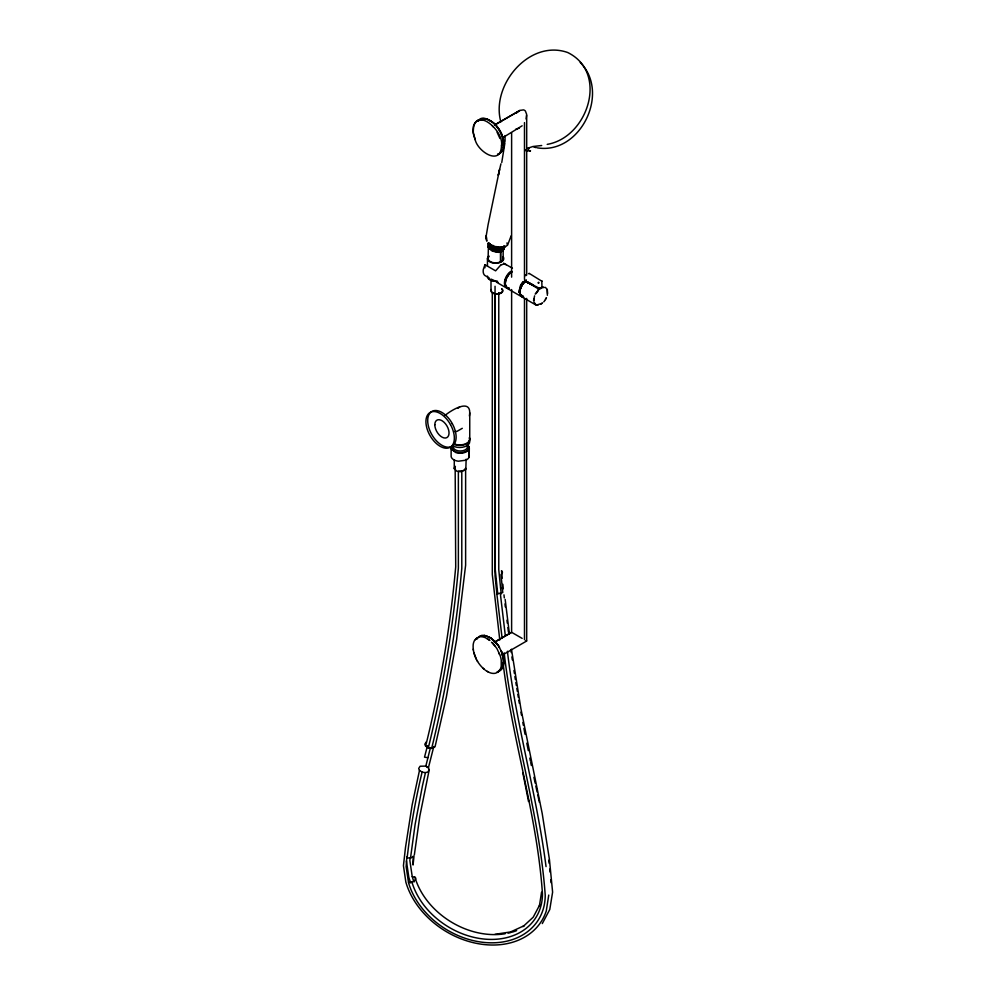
<?xml version="1.0" encoding="UTF-8"?>
<svg xmlns="http://www.w3.org/2000/svg" width="995" height="995" viewBox="0 0 995 995"><rect width="100%" height="100%" fill="white"/><g stroke="black" fill="none" stroke-linecap="round" stroke-linejoin="round"><path stroke-width="1.49" d="M484.951 267.792L484.951 264.695L495.609 270.851L500.609 265.192M488.085 258.688L488.52 243.19M491.008 279.172L490.995 290.49A5.92 3.42 0 0 0 495.759 294.022L500.535 293.388A5.92 3.42 0 0 0 502.089 288.998M541.989 287.008L541.765 280.677M466.145 459.192L465.809 469.478L460.71 471.742L456.829 471.195L454.255 468.633L454.292 459.827M469.304 448.272L469.217 456.804L469.13 451.083M533.519 300.701L534.613 295.838M505.174 284.172L506.281 278.762L508.818 274.533M534.141 300.851L534.215 298.861M505.05 141.427L505.062 135.594M519.315 292.754L519.552 289.694M488.732 243.215L488.682 244.235C491.717 248.912 499.092 250.379 504.092 248.327L504.564 246.573M491.319 289.52L491.256 290.764A5.659 3.259 0 0 0 498.607 293.786A5.659 3.259 0 0 0 501.642 288.886M494.863 124.873L519.863 110.457L523.395 109.885A5.385 4.403 -60 0 1 525.397 111.042L526.666 114.388L526.081 119.002M504.104 247.469L504.266 249.173C499.49 252.108 492.077 250.106 488.557 245.939L489.055 243.763C487.065 250.093 500.373 252.792 504.266 249.173L504.067 247.73M488.881 247.22L489.055 248.613M504.925 142.807L501.754 162.496M488.707 243.427L488.607 244.422C491.667 249.111 499.005 250.566 504.042 248.563L504.552 246.822L503.756 245.802M469.404 415.997C472.6 397.067 451.332 410.039 444.939 415.512M410.189 857.653L409.865 860.563L412.241 876.645A73.817 56.777 31.7 0 0 414.057 882.03M413.161 856.21L413.049 865.016L414.007 856.297L410.5 858.113L407.104 857.839L409.853 836.086A1128.877 868.324 31.7 0 1 422.091 772.108L419.492 770.391L418.659 768.538L420.089 766.225L425.823 766.1L428.435 767.817L429.243 769.682L419.815 816.161L414.33 855.016M406.88 856.633L406.134 866.583L408.522 882.677A73.817 56.777 31.7 0 0 484.764 942.501A73.817 56.777 31.7 0 0 545.223 895.177C539.352 813.201 513.432 734.409 504.166 652.857M410.5 858.113L415.126 824.357L422.465 785.727L425.462 772.642L427.838 771.996L429.243 769.682M532.039 284.421L525.683 281.212L538.37 288.873L541.84 287.194M486.791 241.287L486.916 240.355M547.573 293.587L547.3 289.371L545.285 287.331M503.308 147.733L503.109 139.661M539.327 906.395L541.554 892.204M548.755 895.065L546.267 911.022A77.15 59.339 31.7 0 1 476.058 943.272A77.15 59.339 31.7 0 1 405.86 882.155L403.435 865.7L405.5 847.429L412.141 804.93L419.492 770.391M547.362 295.316L547.225 289.744M503.159 665.444L503.37 658.416L501.02 650.655M503.283 148.292C505.584 135.693 496.617 120.606 483.744 118.156A19.216 11.094 60.1 0 0 480.075 118.915L478.172 120.594M499.614 169.287L498.284 175.294L500.92 163.852M428.298 747.904C442.812 688.863 452.961 628.765 458.372 568.207L458.372 471.344L464.192 470.448L465.623 468.135L465.623 565.16L456.581 639.996L446.32 697.234L435.051 746.76L431.643 748.427L428.298 747.904L425.624 746.126L424.79 744.26L426.221 741.947M431.643 748.427C446.22 689.274 456.357 629.027 461.792 568.332L461.792 471.369M425.624 746.126C440.287 687.271 450.237 627.273 455.71 566.864L455.163 467.289M430.462 747.618L425.823 766.1L428.41 767.817L433.808 746.474M499.428 170.157L488.085 224.721L486.232 235.74L486.505 240.23L486.232 235.74L486.418 238.763M454.255 468.633L454.628 467.177A5.933 3.42 0 0 1 455.424 466.319M427.489 745.628L424.517 757.158L427.85 757.717M522.81 772.804L528.532 801.472L528.842 800.303M489.092 246.238L488.98 247.879M528.196 150.27L529.004 148.006M520.149 288.003L520.994 285.801A9.664 5.584 -60 0 1 522.972 282.779L526.243 279.819M511.181 235.728L507.661 244.957M541.952 281.274L529.24 273.414M500.721 669.623L502.649 666.837M535.173 294.047L538.544 289.644L543.693 287.045M539.651 905.064L533.221 917.179L523.009 926.619L524.004 925.773L510.609 931.929L495 934.317M542.3 923.584L549.775 909.492L552.611 892.129L549.451 859.655L542.2 813.475L520.833 708.328L511.467 649.225M544.937 300.328L546.466 297.692M521.604 286.199L522.213 285.105M545.471 299.259L546.081 298.152M484.951 264.695L483.296 269.521A10.05 5.808 -60 0 0 484.801 275.428L488.955 277.829M502.114 150.643L502.686 149.636M501.94 151.116L502.512 150.145M476.829 639.25L477.252 638.566A19.527 11.641 45.1 0 1 478.757 636.875L479.341 636.439M502.152 667.869L503.694 663.118L503.358 657.16M525.882 275.018L525.82 275.752L526.019 274.918M536.019 293.674L538.444 290.428M503.109 250.566C500.162 253.812 494.801 251.909 491.306 250.541M475.312 639.598L478.906 636.974A20.111 11.617 60 0 1 485.473 637.745L488.98 639.947M508.607 274.57C505.97 277.941 503.395 283.612 506.679 287.331C502.811 282.281 507.151 274.782 511.816 271.759L508.619 274.583M522.885 284.035L523.631 283.053M477.413 121.179L478.172 120.271M543.743 301.883L544.651 300.788M522.512 282.406L523.308 281.485M524.44 282.145C520.696 285.528 517.549 292.965 522.014 296.958L535.646 304.818M501.505 151.725L499.95 153.193M524.216 282.145L525.086 281.286M516.169 113.268L518.917 110.967M522.151 125.793L502.276 137.982M509.564 273.762L510.783 272.63M478.408 120.93L481.468 118.952L485.286 118.778M479.689 120.171L480.461 119.512M489.217 244.907L488.06 246.71C490.249 251.287 496.617 251.934 501.169 251.573L496.43 251.573L492.077 250.33M539.103 288.774L539.588 288.388L538.27 288.824L539.588 288.388M489.403 244.621L488.097 246.499L488.732 248.103L494.105 250.815L499.589 251.648M509.987 272.804L510.808 272.145M524.937 281.336L525.945 280.602M525.385 281.386L534.079 285.677L525.833 281.647M542.412 303.027L540.646 304.308M476.891 637.857L474.404 640.656A20.111 11.617 60 0 0 473.16 644.847C472.575 654.3 477.426 663.64 484.59 669.623L482.824 668.043M501.878 247.083C498.022 250.019 489.254 250.056 488.085 244.384M457.961 408.261L459.69 406.992M462.289 428.31L457.091 431.308L454.665 431.556M542.2 303.251L536.927 304.955M511.529 271.088C505.771 273.513 500.025 287.816 509.39 288.363M511.368 272.145L512.276 271.573M527.972 150.991L526.156 150.941M494.764 124.935L519.863 110.457M502.127 655.183L526.691 641.004L526.691 298.388M519.39 128.106L515.733 129.263M489.465 245.541L493.234 248.464L496.667 249.198L501.219 249.645L503.731 247.917L501.219 249.645L495.212 249.123M500.945 264.981L503.905 263.998L506.268 264.695M498.769 670.866L499.925 670.294M489.577 243.962C492.513 248.29 501.443 250.678 504.962 246.138L504.453 246.971C499.589 249.148 492.276 247.718 489.204 243.24M528.519 273.687L529.328 273.501M527.263 148.404L532.91 146.514L541.69 145.506M498.843 670.667L499.49 670.381M495.05 286.261L495.05 575.744L496.853 593.853L502.773 592.597L500.97 574.513A5.547 3.06 -5.7 0 0 501.505 570.72L502.251 578.257M503.196 247.581L499.017 248.464M481.058 636.215L486.704 636.29M481.381 636.203L484.752 635.768M498.159 154.586C510 147.807 501.505 129.872 493.557 122.945M497.587 154.101L498.955 153.665M547.2 144.374C587.946 137.472 608.915 72.722 567.697 52.511C529.24 38.904 490.547 85.371 500.871 121.925M498.047 671.774L498.719 671.575M500.41 251.573L501.629 251.2L495.672 250.777L491.754 249.272M503.283 247.792L495.97 247.668M481.356 635.556L482.127 635.395A20.074 11.604 60.2 0 1 484.553 635.407M408.522 882.677L411.93 881.993A5.522 2.687 -16.2 0 0 414.903 877.167A70.496 54.227 31.7 0 0 505.174 933.733M527.549 150.929L526.654 151.103L525.82 149.636M501.978 250.441L498.52 250.765L492.911 249.434M500.647 249.446L502.164 249.185M530.211 151.165L529.054 150.78M482.811 118.703L485.622 118.84M509.067 288.202L507.923 288.177M523.768 297.157L522.014 296.958M537.947 305.204L536.429 305.129M484.565 636.029L485.324 636.029M529.8 150.743L530.522 150.767M500.261 248.228L494.826 247.668M543.432 287.518L544.178 287.567M522.512 296.087L523.208 296.149M508.768 288.388L507.388 288.028M493.781 248.352L494.925 248.514M491.617 279.371L498.209 282.381M508.955 288.96L506.355 287.642M422.104 772.12L425.462 772.642M496.045 246.909L505.211 246.859L507.4 245.255L506.977 242.917M537.3 147.845C580.184 154.909 610.594 92.883 580.247 62.486M484.503 635.37L490.659 637.783L496.567 643.23M412.241 876.645L414.903 877.167M485.796 635.929L486.642 636.128M495.572 246.461L497.848 247.034M485.498 635.668L486.344 635.88M486.095 636.128L486.916 636.34M484.204 120.395C478.57 117.92 472.712 123.044 473.16 128.89A19.34 11.169 60 0 0 473.433 133.541L475.312 139.847M533.929 147.011L536.131 147.633M496.157 247.767L491.804 246.101L489.154 243.452M498.769 292.617L498.769 569.725L500.572 587.821L503.308 588.816L502.848 584.289M486.742 119.014L492.799 122.397M492.724 245.952L487.861 243.178M488.284 636.738L491.878 638.728M492.587 245.292L494.254 246.039M494.167 247.158L490.908 245.404L489.639 243.564M490.199 246.598L492.649 247.904M487.314 636.477L488.968 637.21A19.577 11.306 60 0 1 491.567 638.778L497.587 644.897M487.326 119.325C494.925 122.447 499.913 129.81 502.512 137.335M534.029 285.64L525.696 281.187L531.989 284.595M538.332 287.754L534.526 285.789M525.671 281.249L532.002 284.495M487.339 671.438L489.926 672.732A20.111 11.617 60 0 0 495.609 673.18L497.637 672.284A20.111 11.617 60 0 0 501.231 666.227L501.231 660.058A20.111 11.617 60 0 0 500.137 655.518L497.002 648.715L492.575 642.782M488.072 671.886L485.423 670.257M496.356 282.12L507.04 288.276M503.607 263.153L512.425 268.215M507.512 288.575L520.97 296.348M522.151 638.392L511.617 632.31L511.617 289.557M525.882 640.531L526.604 640.954M487.339 638.616L489.95 640.469M507.139 287.679L506.082 286.809M535.969 304.868L534.016 302.157M520.621 294.781L521.542 295.913L520.833 295.08M493.197 639.81L498.483 645.817M491.505 642.21L494.726 645.755M490.983 246.947L489.366 244.248M506.119 286.958L506.753 287.605M492.351 125.88L493.396 126.999M496.99 643.753L498.085 645.233M498.184 645.332L499.478 647.347M496.592 643.292A20.074 11.604 60.2 0 1 498.793 646.302L502.139 652.956M521.032 295.391L520.136 293.786M489.229 246.859L489.876 247.842M476.941 660.307L477.575 661.389M497.102 132.273L499.913 138.442M502.239 135.755L500.734 132.335M476.356 659.188L473.807 652.421M519.601 294.047L522.139 296.647A9.838 5.684 -60 0 0 522.885 296.759M505.87 286.871L505.336 285.254M499.042 653.28L499.502 654.424M501.667 651.576L503.134 655.966M502.164 652.882L503.644 658.665M502.562 654.026L503.657 658.528M505.385 284.918L505.647 285.776M503.06 249.31L503.234 249.969M530.708 762.556L531.342 765.503M533.917 777.294L535.198 783.177M535.845 786.125L537.126 792.02M537.773 794.968L539.377 802.331M526.803 743.153L528.308 750.616M529.8 758.078L530.397 761.063M520.907 712.146L521.455 715.082M522.823 722.445L523.37 725.38M523.917 728.328L525.012 734.211M511.617 271.486L511.617 271.486A9.701 5.597 -60 0 0 505.398 279.558L504.838 281.759A9.701 5.597 -60 0 0 506.915 287.829M503.296 656.986L503.781 659.76M515.845 682.52L516.343 685.48M516.84 688.453L517.338 691.413M517.835 694.386L518.333 697.346M518.83 700.318L519.328 703.278M513.942 670.456L514.415 673.491M514.875 676.525L515.348 679.548M406.408 860.886L408.833 877.329A77.125 59.327 31.7 0 0 410.761 882.951M502.948 662.583L503.383 665.63C512.96 742.32 537.312 816.547 542.462 893.846A70.496 54.227 31.7 0 1 484.764 939.118A70.496 54.227 31.7 0 1 411.905 881.993M510.87 649.635L511.281 652.571M511.903 656.961L512.326 659.896M546.044 866.608C536.753 794.197 515.833 723.825 507.413 651.227M509.428 634.064L505.161 599.413M505.36 635.967L500.336 593.629M499.788 639.984L492.301 574.501L492.301 292.754M473.247 649.113L473.384 650.195M506.952 620.208L507.313 623.168M507.873 627.596L508.42 632.024M502.04 637.708L496.853 593.853M503.793 659.61C504.49 664.088 503.171 670.307 498.097 671.501A19.875 11.48 60 0 1 497.376 671.65M519.925 292.99L519.925 290.154A9.266 5.348 -60 0 1 525.534 280.826M548.742 860.19L549.066 863.162M549.725 869.108L550.048 872.08M503.967 594.848L504.303 597.871M504.975 603.903L505.311 606.913M500.572 587.821L501.244 593.866M497.761 594.09L495.274 569.675L495.274 294.122M550.795 879.642L551.056 882.739M503.607 659.088L503.669 660.083M518.855 292.231L520.46 285.553A10.05 5.759 -60 0 1 522.537 282.431M469.068 446.78L469.267 455.561A9.092 5.249 0 0 1 465.772 460.225L458.409 461.207A9.054 5.224 0 0 1 452.29 458.633A9.092 5.249 0 0 1 451.133 455.772L451.133 447.7M526.691 115.457L526.691 275.142M524.489 122.609L524.489 279.458M524.489 298.724L524.489 639.735M511.617 132.92L511.617 277.157M503.159 249.136L503.159 258.414M487.45 258.688L487.45 266.2M469.739 412.788L469.739 439.118M498.047 671.787A20.074 11.604 60.2 0 1 497.313 671.936M479.453 636.427A20.074 11.604 60.2 0 1 481.456 635.569M498.657 646.352A14.179 9.415 60.5 0 1 499.316 647.397M503.072 257.867A7.537 4.353 0 0 1 494.44 262.842A7.537 4.353 0 0 1 488.906 256.573M522.014 295.503A8.793 5.074 -60 0 1 521.479 295.154M520.161 289.993A8.793 5.074 -60 0 1 522.014 285.03M522.611 284.11A8.793 5.074 -60 0 1 523.979 282.456M524.726 281.747A8.793 5.074 -60 0 1 525.484 281.125M494.44 280.851A7.537 4.353 0 0 1 488.383 277.767M497.4 281.15A8.171 4.714 0 0 1 487.488 276.1M503.122 256.673A8.171 4.714 0 0 1 494.851 263.24A8.171 4.714 0 0 1 488.868 255.889M523.084 296.423A9.428 5.448 -60 0 1 519.751 290.154A9.428 5.448 -60 0 1 525.459 280.665M522.761 296.535A9.428 5.435 -60 0 1 520.037 292.368M520.037 291.398A9.428 5.435 -60 0 1 525.845 280.888M516.629 930.623A70.496 54.227 31.7 0 1 512.226 932.128M510.858 932.502A70.496 54.227 31.7 0 1 508.059 933.186M468.123 445.387A9.092 5.249 0 0 1 463.546 452.874A9.054 5.224 0 0 1 455.984 452.638L451.369 449.193A9.092 5.249 0 0 1 451.655 446.233M467.526 445.524A8.283 4.788 0 0 1 460.237 452.65A8.283 4.788 0 0 1 453.111 445.474M467.277 446.133A7.114 4.104 0 0 1 460.399 451.021A7.114 4.104 0 0 1 453.272 446.257M469.404 437.613A10.05 5.808 0 0 1 465.809 443.72A10.05 5.808 0 0 1 454.665 444.143M469.404 438.123A10.05 5.808 0 0 1 465.809 444.23A10.05 5.808 0 0 1 454.665 444.653M469.404 440.176A10.05 5.808 0 0 1 464.715 446.705A10.05 5.808 0 0 1 452.576 445.785M500.609 252.033L500.609 261.809L500.609 247.904L500.609 252.033M501.492 145.618C500.92 166.849 477.14 151.203 475.088 139.263A20.124 12.201 58.9 0 1 473.284 132.434C472.923 103.816 504.353 130.295 501.492 145.618M538.27 282.891C539.999 283.5 538.357 281.237 538.27 282.891M511.617 632.31L494.664 642.098L511.654 632.322M452.277 423.609L450.984 421.445A20.111 11.604 60 0 0 431.556 411.631A20.111 11.604 60 0 0 431.556 434.118L432.85 436.27A20.111 11.604 60 0 0 452.277 446.083A20.111 11.604 60 0 0 452.277 423.609M450.511 424.629L449.205 422.465A20.111 11.604 60 0 0 429.778 412.664A20.111 11.604 60 0 0 429.778 435.138L431.084 437.303A20.111 11.604 60 0 0 450.499 447.103A20.111 11.604 60 0 0 450.499 424.629M434.815 424.753A10.05 5.808 60 0 0 445.474 438.024A10.05 5.808 60 0 0 445.474 423.795A10.05 5.808 60 0 0 434.815 424.753"/></g></svg>
